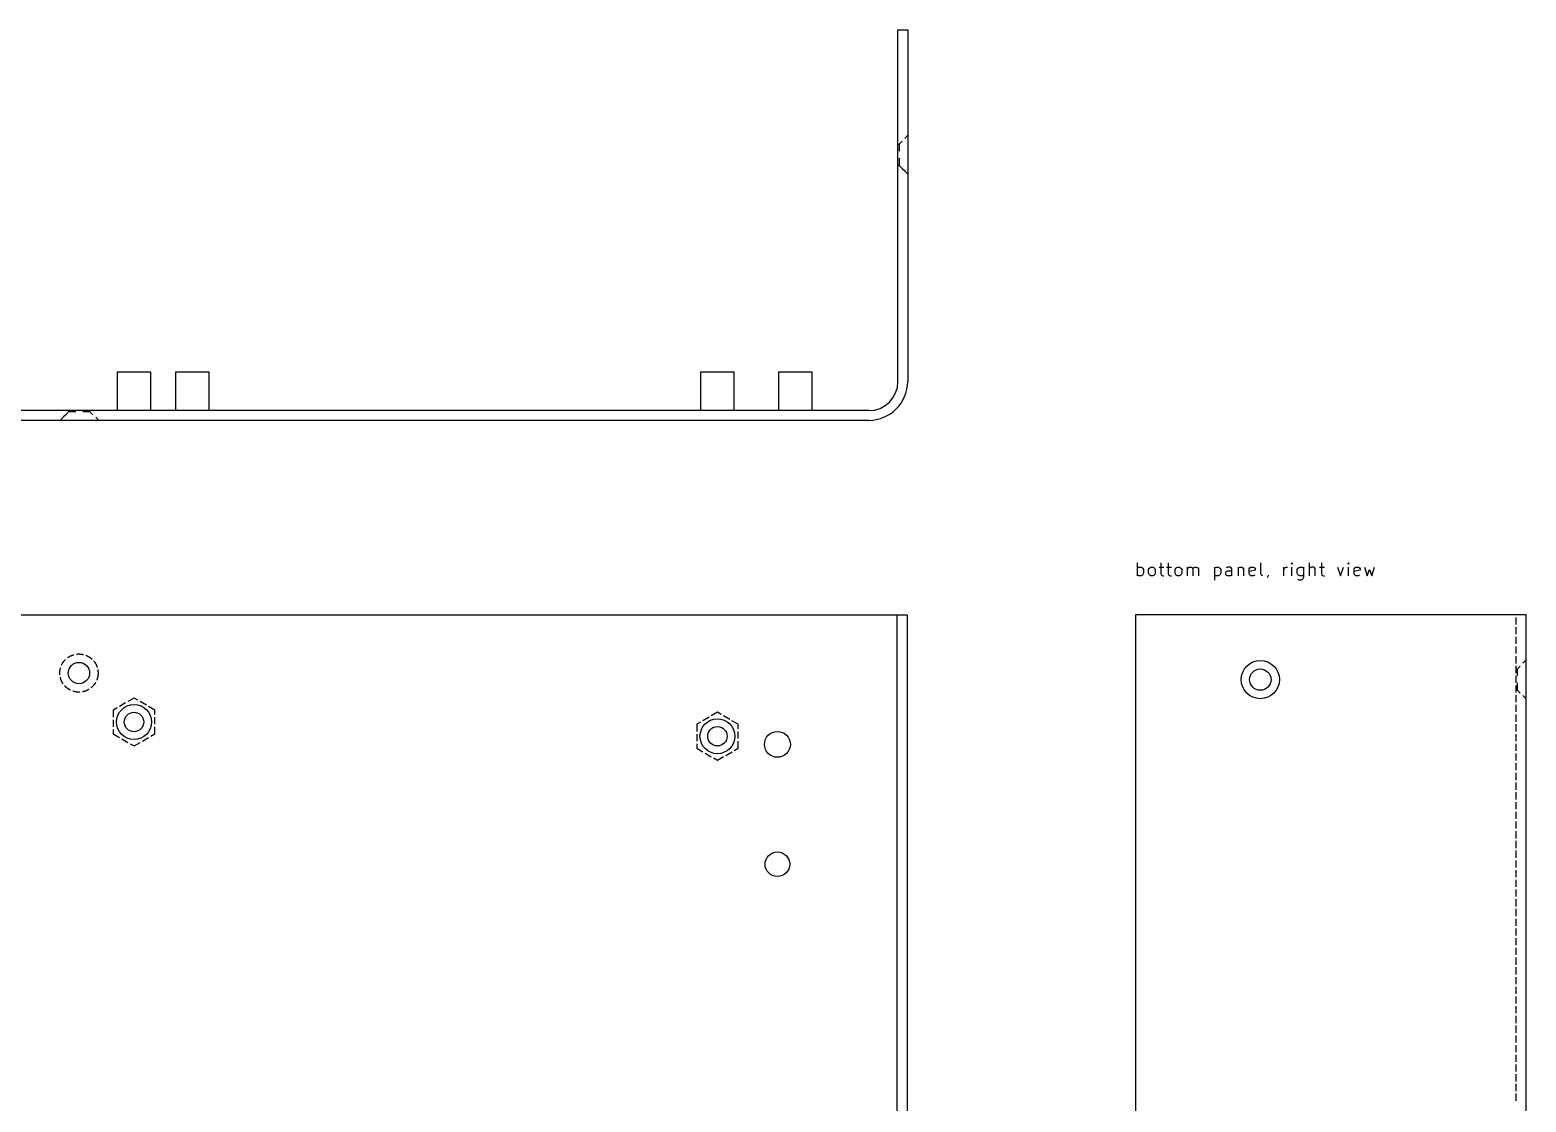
# Model space of a CAD drawing. Header units: millimetres. Extents: x 184 to 644, y -178 to 161.
# Drawn here: x 413.7 to 644.5, y -13.7 to 151.8 of the extents above; entities that cross this region are included whole.
import ezdxf

# ---------------------------------------------------------------- set-up
doc = ezdxf.new("R2010")
doc.units = ezdxf.units.MM
doc.layers.add('User.4', color=57, linetype='CONTINUOUS', true_color=0x484848)

msp = doc.modelspace()

# ---------------------------------------------------------------- linework, layer by layer
at = {"layer": 'User.4', "linetype": 'CONTINUOUS'}
for p, q in [((547.6, 151.75), (549.1, 151.75)), ((547.6, 97.5), (547.6, 151.75)), ((549.1, 151.75), (549.1, 97.5)), ((547.619751, 134.119255), (547.683286, 134.119255)), ((547.619751, 134.119255), (547.746751, 134.119255)), ((547.683286, 134.119255), (547.746751, 134.119255)), ((547.746751, 134.119255), (547.810251, 134.119255)), ((547.810251, 134.119255), (548.254785, 134.563758)), ((547.810251, 134.119255), (547.810251, 133.039758)), ((548.635749, 135.008239), (549.080248, 135.452742)), ((547.810251, 131.960264), (547.810251, 130.81727)), ((547.619751, 130.81727), (547.683286, 130.81727)), ((547.683286, 130.81727), (547.746751, 130.81727)), ((547.746751, 130.81727), (547.810251, 130.81727)), ((547.810251, 130.81727), (548.254785, 130.372767)), ((548.254785, 130.372767), (548.635749, 129.991761)), ((548.635749, 129.991761), (549.080248, 129.547258)), ((427.2, 99), (432.3, 99)), ((427.2, 93), (427.2, 99)), ((432.3, 99), (432.3, 93)), ((436.2, 99), (441.3, 99)), ((436.2, 93), (436.2, 99)), ((441.3, 99), (441.3, 93)), ((517.2, 99), (522.3, 99)), ((517.2, 93), (517.2, 99)), ((522.3, 99), (522.3, 93)), ((529.2, 99), (534.3, 99)), ((529.2, 93), (529.2, 99)), ((534.3, 99), (534.3, 93)), ((543.1, 93), (299.6, 93)), ((419.21, 92.35), (418.828994, 91.969036)), ((419.654503, 92.794534), (419.21, 92.35)), ((419.654503, 92.985034), (419.654503, 92.921499)), ((419.654503, 92.921499), (419.654503, 92.858034)), ((419.654503, 92.858034), (419.654503, 92.794534)), ((420.797497, 92.794534), (419.654503, 92.794534)), ((422.956488, 92.794534), (421.876991, 92.794534)), ((422.956488, 92.985034), (422.956488, 92.921499)), ((422.956488, 92.985034), (422.956488, 92.858034)), ((422.956488, 92.921499), (422.956488, 92.858034)), ((422.956488, 92.858034), (422.956488, 92.794534)), ((422.956488, 92.794534), (423.400991, 92.35)), ((432.3, 93), (427.2, 93)), ((441.3, 93), (436.2, 93)), ((522.3, 93), (517.2, 93)), ((534.3, 93), (529.2, 93)), ((543.1, 91.5), (299.6, 91.5)), ((418.828994, 91.969036), (418.384491, 91.524537)), ((423.845472, 91.969036), (424.289975, 91.524537)), ((584.539347, 67.515561), (584.539347, 69.515561)), ((588.158395, 69.515561), (588.158395, 67.801276)), ((589.301252, 69.515561), (589.301252, 67.801276)), ((603.586968, 67.801276), (603.586968, 69.515561)), ((608.348873, 69.515561), (608.253635, 69.420323)), ((608.253635, 69.420323), (608.348873, 69.325085)), ((608.444111, 69.420323), (608.348873, 69.515561)), ((608.348873, 69.515561), (608.348873, 69.325085)), ((608.348873, 69.325085), (608.444111, 69.420323)), ((611.110778, 67.515561), (611.110778, 69.515561)), ((612.920302, 69.515561), (612.920302, 67.801276)), ((617.110779, 69.515561), (617.015541, 69.420323)), ((617.015541, 69.420323), (617.110779, 69.325085)), ((617.206017, 69.420323), (617.110779, 69.515561)), ((617.110779, 69.515561), (617.110779, 69.325085)), ((617.110779, 69.325085), (617.206017, 69.420323)), ((584.539347, 68.753657), (584.729823, 68.848895)), ((584.729823, 67.515561), (584.539347, 67.6108)), ((584.729823, 68.848895), (585.110776, 68.848895)), ((585.110776, 67.515561), (584.729823, 67.515561)), ((585.110776, 68.848895), (585.301252, 68.753657)), ((585.301252, 67.6108), (585.110776, 67.515561)), ((585.301252, 68.753657), (585.39649, 68.658419)), ((585.39649, 67.706038), (585.301252, 67.6108)), ((585.39649, 68.658419), (585.491728, 68.467942)), ((585.491728, 67.896514), (585.39649, 67.706038)), ((585.491728, 68.467942), (585.491728, 67.896514)), ((586.253633, 68.467942), (586.348871, 68.658419)), ((586.253633, 67.896514), (586.253633, 68.467942)), ((586.348871, 67.706038), (586.253633, 67.896514)), ((586.348871, 68.658419), (586.444109, 68.753657)), ((586.444109, 67.6108), (586.348871, 67.706038)), ((586.444109, 68.753657), (586.634585, 68.848895)), ((586.634585, 67.515561), (586.444109, 67.6108)), ((586.634585, 68.848895), (586.9203, 68.848895)), ((586.9203, 67.515561), (586.634585, 67.515561)), ((586.9203, 68.848895), (587.110776, 68.753657)), ((587.110776, 67.6108), (586.9203, 67.515561)), ((587.110776, 68.753657), (587.206014, 68.658419)), ((587.206014, 67.706038), (587.110776, 67.6108)), ((587.206014, 68.658419), (587.301252, 68.467942)), ((587.301252, 67.896514), (587.206014, 67.706038)), ((587.301252, 68.467942), (587.301252, 67.896514)), ((587.872681, 68.848895), (588.634585, 68.848895)), ((588.158395, 67.801276), (588.253633, 67.6108)), ((588.253633, 67.6108), (588.444109, 67.515561)), ((588.444109, 67.515561), (588.634585, 67.515561)), ((589.015538, 68.848895), (589.777442, 68.848895)), ((589.301252, 67.801276), (589.39649, 67.6108)), ((589.39649, 67.6108), (589.586966, 67.515561)), ((589.586966, 67.515561), (589.777442, 67.515561)), ((590.348871, 68.467942), (590.444109, 68.658419)), ((590.348871, 67.896514), (590.348871, 68.467942)), ((590.444109, 67.706038), (590.348871, 67.896514)), ((590.444109, 68.658419), (590.539347, 68.753657)), ((590.539347, 67.6108), (590.444109, 67.706038)), ((590.539347, 68.753657), (590.729823, 68.848895)), ((590.729823, 67.515561), (590.539347, 67.6108)), ((590.729823, 68.848895), (591.015538, 68.848895)), ((591.015538, 67.515561), (590.729823, 67.515561)), ((591.015538, 68.848895), (591.206014, 68.753657)), ((591.206014, 67.6108), (591.015538, 67.515561)), ((591.206014, 68.753657), (591.301252, 68.658419)), ((591.301252, 67.706038), (591.206014, 67.6108)), ((591.301252, 68.658419), (591.39649, 68.467942)), ((591.39649, 67.896514), (591.301252, 67.706038)), ((591.39649, 68.467942), (591.39649, 67.896514)), ((592.253633, 67.515561), (592.253633, 68.848895)), ((592.253633, 68.658419), (592.348871, 68.753657)), ((592.348871, 68.753657), (592.539347, 68.848895)), ((592.539347, 68.848895), (592.825062, 68.848895)), ((592.825062, 68.848895), (593.015538, 68.753657)), ((593.015538, 68.753657), (593.110776, 68.56318)), ((593.110776, 68.56318), (593.206014, 68.753657)), ((593.110776, 68.56318), (593.110776, 67.515561)), ((593.206014, 68.753657), (593.39649, 68.848895)), ((593.39649, 68.848895), (593.682204, 68.848895)), ((593.682204, 68.848895), (593.872681, 68.753657)), ((593.872681, 68.753657), (593.967919, 68.56318)), ((593.967919, 68.56318), (593.967919, 67.515561)), ((596.44411, 68.848895), (596.44411, 66.848895)), ((596.44411, 68.753657), (596.634586, 68.848895)), ((596.634586, 67.515561), (596.44411, 67.6108)), ((596.634586, 68.848895), (597.015539, 68.848895)), ((597.015539, 67.515561), (596.634586, 67.515561)), ((597.015539, 68.848895), (597.206015, 68.753657)), ((597.206015, 67.6108), (597.015539, 67.515561)), ((597.206015, 68.753657), (597.301253, 68.658419)), ((597.301253, 67.706038), (597.206015, 67.6108)), ((597.301253, 68.658419), (597.396491, 68.467942)), ((597.396491, 67.896514), (597.301253, 67.706038)), ((597.396491, 68.467942), (597.396491, 67.896514)), ((598.158396, 67.991752), (598.253634, 68.182228)), ((598.158396, 67.801276), (598.158396, 67.991752)), ((598.253634, 67.6108), (598.158396, 67.801276)), ((598.44411, 68.848895), (598.253634, 68.753657)), ((598.253634, 68.182228), (598.44411, 68.277466)), ((598.44411, 67.515561), (598.253634, 67.6108)), ((598.825063, 68.848895), (598.44411, 68.848895)), ((598.44411, 68.277466), (598.920301, 68.277466)), ((598.920301, 67.515561), (598.44411, 67.515561)), ((599.015539, 68.753657), (598.825063, 68.848895)), ((598.920301, 68.277466), (599.110777, 68.372704)), ((599.110777, 67.6108), (598.920301, 67.515561)), ((599.110777, 68.56318), (599.015539, 68.753657)), ((599.110777, 67.515561), (599.110777, 68.56318)), ((600.063158, 68.848895), (600.063158, 67.515561)), ((600.063158, 68.658419), (600.158396, 68.753657)), ((600.158396, 68.753657), (600.348872, 68.848895)), ((600.348872, 68.848895), (600.634587, 68.848895)), ((600.634587, 68.848895), (600.825063, 68.753657)), ((600.825063, 68.753657), (600.920301, 68.56318)), ((600.920301, 68.56318), (600.920301, 67.515561)), ((601.777444, 68.56318), (601.872682, 68.753657)), ((601.777444, 67.801276), (601.777444, 68.56318)), ((602.729825, 68.372704), (601.777444, 68.182228)), ((601.872682, 67.6108), (601.777444, 67.801276)), ((601.872682, 68.753657), (602.063158, 68.848895)), ((602.063158, 67.515561), (601.872682, 67.6108)), ((602.063158, 68.848895), (602.444111, 68.848895)), ((602.444111, 67.515561), (602.063158, 67.515561)), ((602.444111, 68.848895), (602.634587, 68.753657)), ((602.634587, 67.6108), (602.444111, 67.515561)), ((602.634587, 68.753657), (602.729825, 68.56318)), ((602.729825, 68.56318), (602.729825, 68.372704)), ((603.682206, 67.6108), (603.586968, 67.801276)), ((603.872682, 67.515561), (603.682206, 67.6108)), ((604.634587, 67.325085), (604.539349, 67.229847)), ((604.729825, 67.515561), (604.634587, 67.325085)), ((604.729825, 67.6108), (604.729825, 67.515561)), ((607.110778, 67.515561), (607.110778, 68.848895)), ((607.110778, 68.467942), (607.206016, 68.658419)), ((607.206016, 68.658419), (607.301254, 68.753657)), ((607.301254, 68.753657), (607.49173, 68.848895)), ((607.49173, 68.848895), (607.682207, 68.848895)), ((608.348873, 67.515561), (608.348873, 68.848895)), ((609.206016, 68.467942), (609.301254, 68.658419)), ((609.206016, 67.896514), (609.206016, 68.467942)), ((609.301254, 67.706038), (609.206016, 67.896514)), ((609.301254, 68.658419), (609.396492, 68.753657)), ((609.396492, 67.6108), (609.301254, 67.706038)), ((609.49173, 66.848895), (609.301254, 66.944133)), ((609.396492, 68.753657), (609.586968, 68.848895)), ((609.586968, 67.515561), (609.396492, 67.6108)), ((609.586968, 68.848895), (609.967921, 68.848895)), ((609.967921, 67.515561), (609.586968, 67.515561)), ((609.967921, 66.944133), (609.777444, 66.848895)), ((609.967921, 68.848895), (610.158397, 68.753657)), ((610.158397, 67.6108), (609.967921, 67.515561)), ((610.063159, 67.039371), (609.967921, 66.944133)), ((610.158397, 67.229847), (610.063159, 67.039371)), ((610.158397, 68.848895), (610.158397, 67.229847)), ((611.206016, 68.753657), (611.110778, 68.658419)), ((611.396492, 68.848895), (611.206016, 68.753657)), ((611.682207, 68.848895), (611.396492, 68.848895)), ((611.872683, 68.753657), (611.682207, 68.848895)), ((611.967921, 68.56318), (611.872683, 68.753657)), ((611.967921, 67.515561), (611.967921, 68.56318)), ((612.634588, 68.848895), (613.396492, 68.848895)), ((612.920302, 67.801276), (613.01554, 67.6108)), ((613.01554, 67.6108), (613.206016, 67.515561)), ((613.206016, 67.515561), (613.396492, 67.515561)), ((615.396493, 68.848895), (615.872683, 67.515561)), ((615.872683, 67.515561), (616.348874, 68.848895)), ((617.110779, 67.515561), (617.110779, 68.848895)), ((617.967922, 68.56318), (618.06316, 68.753657)), ((617.967922, 67.801276), (617.967922, 68.56318)), ((618.920303, 68.372704), (617.967922, 68.182228)), ((618.06316, 67.6108), (617.967922, 67.801276)), ((618.06316, 68.753657), (618.253636, 68.848895)), ((618.253636, 67.515561), (618.06316, 67.6108)), ((618.253636, 68.848895), (618.634589, 68.848895)), ((618.634589, 67.515561), (618.253636, 67.515561)), ((618.634589, 68.848895), (618.825065, 68.753657)), ((618.825065, 67.6108), (618.634589, 67.515561)), ((618.825065, 68.753657), (618.920303, 68.56318)), ((618.920303, 68.56318), (618.920303, 68.372704)), ((619.58697, 68.848895), (619.967922, 67.515561)), ((619.967922, 67.515561), (620.348875, 68.467942)), ((620.348875, 68.467942), (620.729827, 67.515561)), ((620.729827, 67.515561), (621.110779, 68.848895)), ((609.777444, 66.848895), (609.49173, 66.848895)), ((293.5, 61.5), (549, 61.5)), ((547.5, -178.5), (547.5, 61.5)), ((549, 61.5), (549, -178.5)), ((584.25, 61.5), (584.25, -178.5)), ((644.5, 61.5), (584.25, 61.5)), ((642.960498, 61.499997), (642.960498, 61.5)), ((642.960745, 59.999997), (642.960564, 61.099997)), ((644.5, -178.5), (644.5, 61.5)), ((642.960992, 58.499997), (642.960811, 59.599997)), ((642.961239, 56.999997), (642.961058, 58.099997)), ((420.849691, 55.422713), (420.875212, 55.426095)), ((420.875212, 55.426095), (420.900761, 55.429254)), ((420.900761, 55.429254), (420.926336, 55.432191)), ((420.926336, 55.432191), (420.951936, 55.434903)), ((420.951936, 55.434903), (420.977559, 55.437393)), ((420.977559, 55.437393), (421.003203, 55.439658)), ((421.003203, 55.439658), (421.028865, 55.4417)), ((421.028865, 55.4417), (421.054545, 55.443518)), ((421.054545, 55.443518), (421.080239, 55.445111)), ((421.080239, 55.445111), (421.105946, 55.446481)), ((421.105946, 55.446481), (421.131664, 55.447626)), ((421.131664, 55.447626), (421.157391, 55.448546)), ((421.157391, 55.448546), (421.183125, 55.449242)), ((421.183125, 55.449242), (421.208864, 55.449713)), ((421.208864, 55.449713), (421.234607, 55.44996)), ((421.234607, 55.44996), (421.26035, 55.449982)), ((421.26035, 55.449982), (421.286093, 55.449779)), ((421.286093, 55.449779), (421.311833, 55.449352)), ((421.311833, 55.449352), (421.337568, 55.4487)), ((421.337568, 55.4487), (421.363297, 55.447824)), ((421.363297, 55.447824), (421.389017, 55.446723)), ((421.389017, 55.446723), (421.414726, 55.445397)), ((421.414726, 55.445397), (421.440423, 55.443848)), ((421.440423, 55.443848), (421.466105, 55.442074)), ((421.466105, 55.442074), (421.491771, 55.440076)), ((421.491771, 55.440076), (421.517419, 55.437854)), ((421.517419, 55.437854), (421.543046, 55.435409)), ((421.543046, 55.435409), (421.568651, 55.43274)), ((421.568651, 55.43274), (421.594231, 55.429847)), ((421.594231, 55.429847), (421.619785, 55.426732)), ((421.619785, 55.426732), (421.645312, 55.423393)), ((421.645312, 55.423393), (421.670808, 55.419832)), ((421.670808, 55.419832), (421.696272, 55.416049)), ((421.696272, 55.416049), (421.721702, 55.412044)), ((421.721702, 55.412044), (421.747096, 55.407816)), ((421.747096, 55.407816), (421.772452, 55.403368)), ((421.772452, 55.403368), (421.797768, 55.398698)), ((421.797768, 55.398698), (421.823043, 55.393807)), ((642.961486, 55.499997), (642.961304, 56.599997)), ((418.357194, 53.078076), (418.362348, 53.103298)), ((418.362348, 53.103298), (418.367723, 53.128474)), ((418.367723, 53.128474), (418.373317, 53.153602)), ((418.373317, 53.153602), (418.37913, 53.178681)), ((418.37913, 53.178681), (418.385162, 53.203708)), ((418.385162, 53.203708), (418.391412, 53.228681)), ((418.391412, 53.228681), (418.39788, 53.253599)), ((418.39788, 53.253599), (418.404565, 53.278459)), ((418.404565, 53.278459), (418.411466, 53.303261)), ((418.411466, 53.303261), (418.416634, 53.321304)), ((418.553663, 53.696774), (418.56421, 53.720258)), ((418.56421, 53.720258), (418.574961, 53.743649)), ((418.574961, 53.743649), (418.585915, 53.766946)), ((418.585915, 53.766946), (418.597073, 53.790146)), ((418.597073, 53.790146), (418.608432, 53.813248)), ((418.608432, 53.813248), (418.619993, 53.836249)), ((418.619993, 53.836249), (418.631754, 53.859149)), ((418.631754, 53.859149), (418.643714, 53.881946)), ((418.643714, 53.881946), (418.655873, 53.904637)), ((418.655873, 53.904637), (418.668229, 53.927221)), ((418.668229, 53.927221), (418.680782, 53.949697)), ((418.680782, 53.949697), (418.693531, 53.972062)), ((418.693531, 53.972062), (418.706474, 53.994315)), ((418.706474, 53.994315), (418.719611, 54.016454)), ((418.719611, 54.016454), (418.732941, 54.038478)), ((418.732941, 54.038478), (418.746463, 54.060385)), ((418.746463, 54.060385), (418.760175, 54.082172)), ((418.760175, 54.082172), (418.774076, 54.10384)), ((418.774076, 54.10384), (418.788167, 54.125385)), ((418.788167, 54.125385), (418.802444, 54.146806)), ((418.802444, 54.146806), (418.816908, 54.168102)), ((418.816908, 54.168102), (418.831558, 54.189271)), ((418.831558, 54.189271), (418.846391, 54.210312)), ((418.846391, 54.210312), (418.861408, 54.231222)), ((418.861408, 54.231222), (418.876607, 54.252)), ((418.876607, 54.252), (418.891986, 54.272645)), ((418.891986, 54.272645), (418.907545, 54.293154)), ((418.907545, 54.293154), (418.923282, 54.313528)), ((418.923282, 54.313528), (418.939196, 54.333763)), ((418.939196, 54.333763), (418.955287, 54.353858)), ((418.955287, 54.353858), (418.971552, 54.373813)), ((418.971552, 54.373813), (418.98799, 54.393624)), ((418.98799, 54.393624), (419.004601, 54.413292)), ((419.004601, 54.413292), (419.021383, 54.432813)), ((419.021383, 54.432813), (419.038335, 54.452188)), ((419.038335, 54.452188), (419.055455, 54.471414)), ((419.055455, 54.471414), (419.072742, 54.490489)), ((419.072742, 54.490489), (419.090195, 54.509413)), ((419.090195, 54.509413), (419.107813, 54.528185)), ((419.107813, 54.528185), (419.125593, 54.546801)), ((419.125593, 54.546801), (419.143535, 54.565262)), ((419.143535, 54.565262), (419.161638, 54.583566)), ((419.161638, 54.583566), (419.174937, 54.59681)), ((419.477426, 54.858067), (419.498071, 54.873446)), ((419.498071, 54.873446), (419.51885, 54.888644)), ((419.51885, 54.888644), (419.53976, 54.90366)), ((419.53976, 54.90366), (419.560801, 54.918493)), ((419.560801, 54.918493), (419.58197, 54.933141)), ((419.58197, 54.933141), (419.603267, 54.947605)), ((419.603267, 54.947605), (419.624688, 54.961882)), ((419.624688, 54.961882), (419.646234, 54.975971)), ((419.646234, 54.975971), (419.667902, 54.989873)), ((419.667902, 54.989873), (419.68969, 55.003584)), ((419.68969, 55.003584), (419.711597, 55.017105)), ((419.711597, 55.017105), (419.733621, 55.030434)), ((419.733621, 55.030434), (419.755761, 55.04357)), ((419.755761, 55.04357), (419.778014, 55.056513)), ((419.778014, 55.056513), (419.80038, 55.069261)), ((419.80038, 55.069261), (419.822856, 55.081813)), ((419.822856, 55.081813), (419.84544, 55.094169)), ((419.84544, 55.094169), (419.868132, 55.106327)), ((419.868132, 55.106327), (419.890929, 55.118287)), ((419.890929, 55.118287), (419.913829, 55.130047)), ((419.913829, 55.130047), (419.936831, 55.141607)), ((419.936831, 55.141607), (419.959933, 55.152966)), ((419.959933, 55.152966), (419.983134, 55.164123)), ((419.983134, 55.164123), (420.00643, 55.175077)), ((420.00643, 55.175077), (420.029822, 55.185827)), ((420.029822, 55.185827), (420.053306, 55.196372)), ((420.053306, 55.196372), (420.076882, 55.206713)), ((420.076882, 55.206713), (420.100547, 55.216847)), ((420.100547, 55.216847), (420.124299, 55.226774)), ((420.124299, 55.226774), (420.148137, 55.236494)), ((420.148137, 55.236494), (420.172059, 55.246005)), ((420.172059, 55.246005), (420.196064, 55.255307)), ((420.196064, 55.255307), (420.220148, 55.2644)), ((420.220148, 55.2644), (420.244311, 55.273281)), ((420.244311, 55.273281), (420.26855, 55.281952)), ((420.26855, 55.281952), (420.292864, 55.290411)), ((420.292864, 55.290411), (420.317251, 55.298657)), ((420.317251, 55.298657), (420.34171, 55.30669)), ((420.34171, 55.30669), (420.366237, 55.314509)), ((420.366237, 55.314509), (420.390831, 55.322114)), ((420.390831, 55.322114), (420.415491, 55.329504)), ((420.415491, 55.329504), (420.440215, 55.336679)), ((420.440215, 55.336679), (420.458279, 55.341774)), ((421.823043, 55.393807), (421.848274, 55.388697)), ((421.848274, 55.388697), (421.87346, 55.383366)), ((421.87346, 55.383366), (421.898598, 55.377815)), ((421.898598, 55.377815), (421.923686, 55.372046)), ((421.923686, 55.372046), (421.941945, 55.367701)), ((422.323245, 55.247844), (422.347183, 55.238374)), ((422.347183, 55.238374), (422.371038, 55.228695)), ((422.371038, 55.228695), (422.394807, 55.218808)), ((422.394807, 55.218808), (422.418489, 55.208714)), ((422.418489, 55.208714), (422.442082, 55.198414)), ((422.442082, 55.198414), (422.465585, 55.187909)), ((422.465585, 55.187909), (422.488995, 55.177199)), ((422.488995, 55.177199), (422.51231, 55.166285)), ((422.51231, 55.166285), (422.535529, 55.155167)), ((422.535529, 55.155167), (422.558651, 55.143848)), ((422.558651, 55.143848), (422.581673, 55.132327)), ((422.581673, 55.132327), (422.604593, 55.120606)), ((422.604593, 55.120606), (422.62741, 55.108686)), ((422.62741, 55.108686), (422.650123, 55.096566)), ((422.650123, 55.096566), (422.672728, 55.084249)), ((422.672728, 55.084249), (422.695226, 55.071735)), ((422.695226, 55.071735), (422.717613, 55.059026)), ((422.717613, 55.059026), (422.739889, 55.046121)), ((422.739889, 55.046121), (422.762051, 55.033022)), ((422.762051, 55.033022), (422.784098, 55.019731)), ((422.784098, 55.019731), (422.806028, 55.006248)), ((422.806028, 55.006248), (422.827839, 54.992574)), ((422.827839, 54.992574), (422.849531, 54.97871)), ((422.849531, 54.97871), (422.8711, 54.964657)), ((422.8711, 54.964657), (422.892547, 54.950416)), ((422.892547, 54.950416), (422.913868, 54.935989)), ((422.913868, 54.935989), (422.935062, 54.921377)), ((422.935062, 54.921377), (422.956128, 54.90658)), ((422.956128, 54.90658), (422.977064, 54.8916)), ((422.977064, 54.8916), (422.997869, 54.876437)), ((422.997869, 54.876437), (423.01854, 54.861094)), ((423.01854, 54.861094), (423.039077, 54.845571)), ((423.039077, 54.845571), (423.059478, 54.829869)), ((423.059478, 54.829869), (423.079741, 54.81399)), ((423.079741, 54.81399), (423.099864, 54.797934)), ((423.099864, 54.797934), (423.119847, 54.781704)), ((423.119847, 54.781704), (423.139687, 54.7653)), ((423.139687, 54.7653), (423.159383, 54.748723)), ((423.159383, 54.748723), (423.178934, 54.731975)), ((423.178934, 54.731975), (423.198338, 54.715057)), ((423.198338, 54.715057), (423.217594, 54.697971)), ((423.217594, 54.697971), (423.236699, 54.680717)), ((423.236699, 54.680717), (423.250533, 54.668033)), ((423.525242, 54.377705), (423.541541, 54.357779)), ((423.541541, 54.357779), (423.557665, 54.337711)), ((423.557665, 54.337711), (423.573614, 54.317503)), ((423.573614, 54.317503), (423.589386, 54.297156)), ((423.589386, 54.297156), (423.60498, 54.276673)), ((423.60498, 54.276673), (423.620395, 54.256055)), ((423.620395, 54.256055), (423.635629, 54.235303)), ((423.635629, 54.235303), (423.650681, 54.214418)), ((423.650681, 54.214418), (423.665551, 54.193403)), ((423.665551, 54.193403), (423.680236, 54.172259)), ((423.680236, 54.172259), (423.694737, 54.150988)), ((423.694737, 54.150988), (423.709051, 54.129591)), ((423.709051, 54.129591), (423.723178, 54.10807)), ((423.723178, 54.10807), (423.737117, 54.086427)), ((423.737117, 54.086427), (423.750866, 54.064662)), ((423.750866, 54.064662), (423.764425, 54.042779)), ((423.764425, 54.042779), (423.777792, 54.020778)), ((423.777792, 54.020778), (423.790967, 53.998661)), ((423.790967, 53.998661), (423.803949, 53.97643)), ((423.803949, 53.97643), (423.816736, 53.954087)), ((423.816736, 53.954087), (423.829327, 53.931633)), ((423.829327, 53.931633), (423.841722, 53.90907)), ((423.841722, 53.90907), (423.85392, 53.886399)), ((423.85392, 53.886399), (423.865919, 53.863623)), ((423.865919, 53.863623), (423.877719, 53.840743)), ((423.877719, 53.840743), (423.889319, 53.817762)), ((423.889319, 53.817762), (423.900718, 53.794679)), ((423.900718, 53.794679), (423.911915, 53.771498)), ((423.911915, 53.771498), (423.922909, 53.748221)), ((423.922909, 53.748221), (423.9337, 53.724848)), ((423.9337, 53.724848), (423.944287, 53.701382)), ((423.944287, 53.701382), (423.954668, 53.677824)), ((423.954668, 53.677824), (423.964844, 53.654177)), ((423.964844, 53.654177), (423.974812, 53.630442)), ((423.974812, 53.630442), (423.984573, 53.606621)), ((423.984573, 53.606621), (423.994126, 53.582715)), ((423.994126, 53.582715), (424.00347, 53.558727)), ((424.00347, 53.558727), (424.012604, 53.534659)), ((424.012604, 53.534659), (424.021528, 53.510511)), ((424.021528, 53.510511), (424.030241, 53.486287)), ((424.030241, 53.486287), (424.038742, 53.461988)), ((424.038742, 53.461988), (424.04703, 53.437615)), ((424.04703, 53.437615), (424.052939, 53.419801)), ((642.961732, 53.999997), (642.961551, 55.099997)), ((642.961979, 52.499997), (642.961798, 53.599997)), ((642.999423, 53.147711), (643.062923, 53.147711)), ((643.12646, 53.147711), (643.189923, 53.147711)), ((643.189923, 53.147711), (643.570922, 53.59221)), ((643.189923, 52.068212), (643.189923, 53.147711)), ((644.015422, 54.03671), (644.459921, 54.481209)), ((418.300018, 52.489738), (418.300041, 52.515481)), ((418.30022, 52.463995), (418.300018, 52.489738)), ((418.300041, 52.515481), (418.300288, 52.541224)), ((418.300646, 52.438255), (418.30022, 52.463995)), ((418.300288, 52.541224), (418.30076, 52.566963)), ((418.301297, 52.41252), (418.300646, 52.438255)), ((418.30076, 52.566963), (418.301457, 52.592697)), ((418.302173, 52.386791), (418.301297, 52.41252)), ((418.301457, 52.592697), (418.302378, 52.618424)), ((418.303273, 52.361071), (418.302173, 52.386791)), ((418.302378, 52.618424), (418.303524, 52.644142)), ((418.304598, 52.335362), (418.303273, 52.361071)), ((418.303524, 52.644142), (418.304894, 52.669849)), ((418.306147, 52.309665), (418.304598, 52.335362)), ((418.304894, 52.669849), (418.306488, 52.695543)), ((418.30792, 52.283982), (418.306147, 52.309665)), ((418.306488, 52.695543), (418.308306, 52.721222)), ((418.309917, 52.258316), (418.30792, 52.283982)), ((418.308306, 52.721222), (418.310349, 52.746885)), ((418.312138, 52.232669), (418.309917, 52.258316)), ((418.310349, 52.746885), (418.312615, 52.772528)), ((418.312615, 52.772528), (418.315105, 52.798151)), ((418.315105, 52.798151), (418.317819, 52.823751)), ((418.317819, 52.823751), (418.320756, 52.849327)), ((418.320756, 52.849327), (418.323916, 52.874875)), ((418.323916, 52.874875), (418.327299, 52.900396)), ((418.327299, 52.900396), (418.330904, 52.925886)), ((418.330904, 52.925886), (418.334732, 52.951343)), ((418.334732, 52.951343), (418.338781, 52.976766)), ((418.338781, 52.976766), (418.343053, 53.002153)), ((418.343053, 53.002153), (418.347545, 53.027501)), ((418.347545, 53.027501), (418.352259, 53.052809)), ((418.352259, 53.052809), (418.357194, 53.078076)), ((418.379511, 51.819712), (418.375241, 51.837988)), ((418.385557, 51.794688), (418.379511, 51.819712)), ((418.391821, 51.769718), (418.385557, 51.794688)), ((418.398302, 51.744804), (418.391821, 51.769718)), ((418.405001, 51.719947), (418.398302, 51.744804)), ((418.411917, 51.69515), (418.405001, 51.719947)), ((418.419048, 51.670414), (418.411917, 51.69515)), ((418.426396, 51.645741), (418.419048, 51.670414)), ((418.433958, 51.621134), (418.426396, 51.645741)), ((418.441734, 51.596593), (418.433958, 51.621134)), ((418.449725, 51.572121), (418.441734, 51.596593)), ((418.457929, 51.547719), (418.449725, 51.572121)), ((418.466345, 51.523391), (418.457929, 51.547719)), ((418.474974, 51.499136), (418.466345, 51.523391)), ((418.483813, 51.474958), (418.474974, 51.499136)), ((418.492864, 51.450858), (418.483813, 51.474958)), ((418.502124, 51.426837), (418.492864, 51.450858)), ((418.511594, 51.402899), (418.502124, 51.426837)), ((418.521272, 51.379044), (418.511594, 51.402899)), ((418.531158, 51.355274), (418.521272, 51.379044)), ((418.541251, 51.331592), (418.531158, 51.355274)), ((418.55155, 51.307998), (418.541251, 51.331592)), ((418.562055, 51.284495), (418.55155, 51.307998)), ((418.572764, 51.261085), (418.562055, 51.284495)), ((418.583678, 51.237769), (418.572764, 51.261085)), ((418.594794, 51.21455), (418.583678, 51.237769)), ((418.606113, 51.191428), (418.594794, 51.21455)), ((418.617633, 51.168406), (418.606113, 51.191428)), ((418.629353, 51.145485), (418.617633, 51.168406)), ((418.641273, 51.122667), (418.629353, 51.145485)), ((418.653392, 51.099955), (418.641273, 51.122667)), ((418.665708, 51.077349), (418.653392, 51.099955)), ((418.678222, 51.054851), (418.665708, 51.077349)), ((418.690931, 51.032463), (418.678222, 51.054851)), ((418.703835, 51.010187), (418.690931, 51.032463)), ((418.716932, 50.988025), (418.703835, 51.010187)), ((418.730223, 50.965977), (418.716932, 50.988025)), ((418.743706, 50.944047), (418.730223, 50.965977)), ((418.757379, 50.922235), (418.743706, 50.944047)), ((418.771243, 50.900543), (418.757379, 50.922235)), ((418.785295, 50.878973), (418.771243, 50.900543)), ((418.799535, 50.857526), (418.785295, 50.878973)), ((418.813961, 50.836205), (418.799535, 50.857526)), ((423.647644, 50.781337), (423.632555, 50.76048)), ((423.662551, 50.802326), (423.647644, 50.781337)), ((423.677274, 50.823444), (423.662551, 50.802326)), ((423.691812, 50.844689), (423.677274, 50.823444)), ((423.706164, 50.866061), (423.691812, 50.844689)), ((423.720329, 50.887557), (423.706164, 50.866061)), ((423.734306, 50.909176), (423.720329, 50.887557)), ((423.748094, 50.930916), (423.734306, 50.909176)), ((423.761692, 50.952775), (423.748094, 50.930916)), ((423.775098, 50.974752), (423.761692, 50.952775)), ((423.788312, 50.996846), (423.775098, 50.974752)), ((423.801333, 51.019054), (423.788312, 50.996846)), ((423.814159, 51.041374), (423.801333, 51.019054)), ((423.82679, 51.063806), (423.814159, 51.041374)), ((424.004062, 51.442815), (423.997281, 51.425314)), ((424.013183, 51.466888), (424.004062, 51.442815)), ((424.022093, 51.491041), (424.013183, 51.466888)), ((424.030792, 51.51527), (424.022093, 51.491041)), ((424.03928, 51.539574), (424.030792, 51.51527)), ((424.047555, 51.563951), (424.03928, 51.539574)), ((424.055617, 51.5884), (424.047555, 51.563951)), ((424.063465, 51.612918), (424.055617, 51.5884)), ((424.071099, 51.637503), (424.063465, 51.612918)), ((424.078518, 51.662155), (424.071099, 51.637503)), ((424.085722, 51.68687), (424.078518, 51.662155)), ((424.09271, 51.711647), (424.085722, 51.68687)), ((424.099481, 51.736484), (424.09271, 51.711647)), ((424.106036, 51.761379), (424.099481, 51.736484)), ((424.112372, 51.78633), (424.106036, 51.761379)), ((424.118491, 51.811336), (424.112372, 51.78633)), ((424.124392, 51.836394), (424.118491, 51.811336)), ((424.130073, 51.861503), (424.124392, 51.836394)), ((424.135535, 51.886661), (424.130073, 51.861503)), ((424.140778, 51.911865), (424.135535, 51.886661)), ((424.1458, 51.937113), (424.140778, 51.911865)), ((424.150602, 51.962405), (424.1458, 51.937113)), ((424.155183, 51.987738), (424.150602, 51.962405)), ((424.151549, 53.032462), (424.156085, 53.007122)), ((424.159543, 52.01311), (424.155183, 51.987738)), ((424.156085, 53.007122), (424.160399, 52.981742)), ((424.163681, 52.038518), (424.159543, 52.01311)), ((424.160399, 52.981742), (424.164492, 52.956326)), ((424.167597, 52.063962), (424.163681, 52.038518)), ((424.164492, 52.956326), (424.168364, 52.930875)), ((424.171291, 52.089439), (424.167597, 52.063962)), ((424.168364, 52.930875), (424.172013, 52.905392)), ((424.174762, 52.114948), (424.171291, 52.089439)), ((424.172013, 52.905392), (424.175439, 52.879877)), ((424.178011, 52.140485), (424.174762, 52.114948)), ((424.175439, 52.879877), (424.178643, 52.854334)), ((424.181037, 52.166051), (424.178011, 52.140485)), ((424.178643, 52.854334), (424.181623, 52.828763)), ((424.18384, 52.191641), (424.181037, 52.166051)), ((424.181623, 52.828763), (424.184381, 52.803168)), ((424.186419, 52.217255), (424.18384, 52.191641)), ((424.184381, 52.803168), (424.186914, 52.777549)), ((424.188774, 52.242891), (424.186419, 52.217255)), ((424.186914, 52.777549), (424.189225, 52.75191)), ((424.190906, 52.268546), (424.188774, 52.242891)), ((424.189225, 52.75191), (424.191311, 52.726251)), ((424.192814, 52.294218), (424.190906, 52.268546)), ((424.191311, 52.726251), (424.193173, 52.700575)), ((424.194498, 52.319907), (424.192814, 52.294218)), ((424.193173, 52.700575), (424.194812, 52.674884)), ((424.195957, 52.345609), (424.194498, 52.319907)), ((424.194812, 52.674884), (424.196226, 52.649179)), ((424.197192, 52.371323), (424.195957, 52.345609)), ((424.196226, 52.649179), (424.197415, 52.623463)), ((424.198203, 52.397046), (424.197192, 52.371323)), ((424.197415, 52.623463), (424.19838, 52.597737)), ((424.198989, 52.422778), (424.198203, 52.397046)), ((424.19838, 52.597737), (424.199121, 52.572005)), ((424.199551, 52.448515), (424.198989, 52.422778)), ((424.199121, 52.572005), (424.199637, 52.546266)), ((424.199888, 52.474257), (424.199551, 52.448515)), ((424.199637, 52.546266), (424.199929, 52.520524)), ((424.2, 52.5), (424.199888, 52.474257)), ((424.199929, 52.520524), (424.2, 52.5)), ((642.962226, 50.999997), (642.962045, 52.099997)), ((643.189923, 49.845715), (643.189923, 50.988714)), ((419.073857, 50.508292), (419.061229, 50.522177)), ((419.09132, 50.489378), (419.073857, 50.508292)), ((419.108948, 50.470616), (419.09132, 50.489378)), ((419.126739, 50.45201), (419.108948, 50.470616)), ((419.144692, 50.433559), (419.126739, 50.45201)), ((419.162805, 50.415266), (419.144692, 50.433559)), ((419.181077, 50.397131), (419.162805, 50.415266)), ((419.199507, 50.379156), (419.181077, 50.397131)), ((419.218092, 50.361344), (419.199507, 50.379156)), ((419.236833, 50.343693), (419.218092, 50.361344)), ((419.255727, 50.326208), (419.236833, 50.343693)), ((419.274772, 50.308887), (419.255727, 50.326208)), ((419.293968, 50.291734), (419.274772, 50.308887)), ((419.313313, 50.274748), (419.293968, 50.291734)), ((419.332806, 50.257933), (419.313313, 50.274748)), ((419.352444, 50.241288), (419.332806, 50.257933)), ((419.372227, 50.224814), (419.352444, 50.241288)), ((419.392153, 50.208515), (419.372227, 50.224814)), ((419.412221, 50.192389), (419.392153, 50.208515)), ((419.432428, 50.17644), (419.412221, 50.192389)), ((419.452774, 50.160667), (419.432428, 50.17644)), ((419.473257, 50.145073), (419.452774, 50.160667)), ((419.493875, 50.129657), (419.473257, 50.145073)), ((419.514626, 50.114423), (419.493875, 50.129657)), ((419.53551, 50.09937), (419.514626, 50.114423)), ((419.556525, 50.0845), (419.53551, 50.09937)), ((419.577668, 50.069814), (419.556525, 50.0845)), ((419.598939, 50.055312), (419.577668, 50.069814)), ((419.620335, 50.040997), (419.598939, 50.055312)), ((419.641856, 50.02687), (419.620335, 50.040997)), ((419.663499, 50.01293), (419.641856, 50.02687)), ((419.685263, 49.99918), (419.663499, 50.01293)), ((419.707146, 49.985621), (419.685263, 49.99918)), ((419.729147, 49.972253), (419.707146, 49.985621)), ((419.751263, 49.959077), (419.729147, 49.972253)), ((419.773494, 49.946095), (419.751263, 49.959077)), ((419.795837, 49.933308), (419.773494, 49.946095)), ((419.81829, 49.920716), (419.795837, 49.933308)), ((419.840853, 49.90832), (419.81829, 49.920716)), ((419.863523, 49.896122), (419.840853, 49.90832)), ((419.886299, 49.884122), (419.863523, 49.896122)), ((419.909178, 49.872321), (419.886299, 49.884122)), ((419.93216, 49.86072), (419.909178, 49.872321)), ((420.318819, 49.700821), (420.301029, 49.706802)), ((420.343281, 49.692802), (420.318819, 49.700821)), ((420.367813, 49.684996), (420.343281, 49.692802)), ((420.392412, 49.677405), (420.367813, 49.684996)), ((420.417076, 49.670029), (420.392412, 49.677405)), ((420.441803, 49.662868), (420.417076, 49.670029)), ((420.466592, 49.655923), (420.441803, 49.662868)), ((420.491441, 49.649195), (420.466592, 49.655923)), ((420.516348, 49.642684), (420.491441, 49.649195)), ((420.54131, 49.636391), (420.516348, 49.642684)), ((420.566327, 49.630315), (420.54131, 49.636391)), ((420.591395, 49.624458), (420.566327, 49.630315)), ((420.616514, 49.618821), (420.591395, 49.624458)), ((420.64168, 49.613402), (420.616514, 49.618821)), ((420.666894, 49.608204), (420.64168, 49.613402)), ((420.692151, 49.603225), (420.666894, 49.608204)), ((420.717451, 49.598467), (420.692151, 49.603225)), ((420.742792, 49.593931), (420.717451, 49.598467)), ((420.768171, 49.589615), (420.742792, 49.593931)), ((420.793587, 49.585521), (420.768171, 49.589615)), ((420.819038, 49.581649), (420.793587, 49.585521)), ((420.844521, 49.578), (420.819038, 49.581649)), ((420.870036, 49.574572), (420.844521, 49.578)), ((420.895579, 49.571368), (420.870036, 49.574572)), ((420.921149, 49.568387), (420.895579, 49.571368)), ((420.946745, 49.565628), (420.921149, 49.568387)), ((420.972363, 49.563094), (420.946745, 49.565628)), ((420.998003, 49.560783), (420.972363, 49.563094)), ((421.023661, 49.558696), (420.998003, 49.560783)), ((421.049337, 49.556833), (421.023661, 49.558696)), ((421.075029, 49.555194), (421.049337, 49.556833)), ((421.100733, 49.553779), (421.075029, 49.555194)), ((421.126449, 49.552588), (421.100733, 49.553779)), ((421.152175, 49.551622), (421.126449, 49.552588)), ((421.177907, 49.550881), (421.152175, 49.551622)), ((421.203646, 49.550364), (421.177907, 49.550881)), ((421.229388, 49.550072), (421.203646, 49.550364)), ((421.255131, 49.550004), (421.229388, 49.550072)), ((421.280874, 49.550162), (421.255131, 49.550004)), ((421.306615, 49.550543), (421.280874, 49.550162)), ((421.332351, 49.55115), (421.306615, 49.550543)), ((421.358081, 49.551981), (421.332351, 49.55115)), ((421.383803, 49.553036), (421.358081, 49.551981)), ((421.799391, 49.601609), (421.78094, 49.598173)), ((421.824663, 49.606514), (421.799391, 49.601609)), ((421.849892, 49.611639), (421.824663, 49.606514)), ((421.875074, 49.616984), (421.849892, 49.611639)), ((421.900209, 49.622548), (421.875074, 49.616984)), ((421.925294, 49.628332), (421.900209, 49.622548)), ((421.950328, 49.634334), (421.925294, 49.628332)), ((421.975309, 49.640555), (421.950328, 49.634334)), ((422.000235, 49.646993), (421.975309, 49.640555)), ((422.025103, 49.653649), (422.000235, 49.646993)), ((422.049912, 49.660521), (422.025103, 49.653649)), ((422.07466, 49.66761), (422.049912, 49.660521)), ((422.099346, 49.674914), (422.07466, 49.66761)), ((422.123967, 49.682433), (422.099346, 49.674914)), ((422.148521, 49.690167), (422.123967, 49.682433)), ((422.173007, 49.698115), (422.148521, 49.690167)), ((422.197423, 49.706277), (422.173007, 49.698115)), ((422.221766, 49.714651), (422.197423, 49.706277)), ((422.246036, 49.723237), (422.221766, 49.714651)), ((422.270229, 49.732035), (422.246036, 49.723237)), ((422.294345, 49.741043), (422.270229, 49.732035)), ((422.318381, 49.750262), (422.294345, 49.741043)), ((422.342336, 49.75969), (422.318381, 49.750262)), ((422.366208, 49.769326), (422.342336, 49.75969)), ((422.389995, 49.779171), (422.366208, 49.769326)), ((422.413695, 49.789223), (422.389995, 49.779171)), ((422.437307, 49.799481), (422.413695, 49.789223)), ((422.460827, 49.809945), (422.437307, 49.799481)), ((422.484256, 49.820614), (422.460827, 49.809945)), ((422.507591, 49.831486), (422.484256, 49.820614)), ((422.53083, 49.842562), (422.507591, 49.831486)), ((422.553971, 49.853841), (422.53083, 49.842562)), ((422.577014, 49.865321), (422.553971, 49.853841)), ((422.599955, 49.877001), (422.577014, 49.865321)), ((422.622793, 49.888882), (422.599955, 49.877001)), ((422.645527, 49.900961), (422.622793, 49.888882)), ((422.668154, 49.913238), (422.645527, 49.900961)), ((422.690674, 49.925712), (422.668154, 49.913238)), ((422.713083, 49.938382), (422.690674, 49.925712)), ((422.735382, 49.951247), (422.713083, 49.938382)), ((422.757567, 49.964306), (422.735382, 49.951247)), ((422.779637, 49.977559), (422.757567, 49.964306)), ((422.801591, 49.991003), (422.779637, 49.977559)), ((423.140955, 50.235759), (423.126511, 50.223774)), ((423.160642, 50.252346), (423.140955, 50.235759)), ((423.180183, 50.269105), (423.160642, 50.252346)), ((423.199578, 50.286034), (423.180183, 50.269105)), ((423.218824, 50.303131), (423.199578, 50.286034)), ((423.23792, 50.320396), (423.218824, 50.303131)), ((423.256865, 50.337827), (423.23792, 50.320396)), ((423.275657, 50.355422), (423.256865, 50.337827)), ((423.294294, 50.37318), (423.275657, 50.355422)), ((423.312776, 50.391101), (423.294294, 50.37318)), ((423.331101, 50.409182), (423.312776, 50.391101)), ((423.349267, 50.427423), (423.331101, 50.409182)), ((423.367274, 50.445821), (423.349267, 50.427423)), ((423.385119, 50.464376), (423.367274, 50.445821)), ((423.402802, 50.483085), (423.385119, 50.464376)), ((423.42032, 50.501949), (423.402802, 50.483085)), ((423.437674, 50.520964), (423.42032, 50.501949)), ((423.454861, 50.54013), (423.437674, 50.520964)), ((423.47188, 50.559446), (423.454861, 50.54013)), ((423.488729, 50.578909), (423.47188, 50.559446)), ((423.505409, 50.598518), (423.488729, 50.578909)), ((423.521916, 50.618273), (423.505409, 50.598518)), ((423.53825, 50.63817), (423.521916, 50.618273)), ((423.554411, 50.65821), (423.53825, 50.63817)), ((423.570395, 50.678389), (423.554411, 50.65821)), ((423.586203, 50.698708), (423.570395, 50.678389)), ((423.601833, 50.719163), (423.586203, 50.698708)), ((423.617284, 50.739754), (423.601833, 50.719163)), ((423.632555, 50.76048), (423.617284, 50.739754)), ((429.75, 48.645042), (428.797372, 48.095042)), ((430.351924, 48.297521), (429.75, 48.645042)), ((642.962473, 49.499997), (642.962292, 50.599997)), ((642.96272, 47.999997), (642.962539, 49.099997)), ((642.999423, 49.845715), (643.062923, 49.845715)), ((643.062923, 49.845715), (643.12646, 49.845715)), ((643.12646, 49.845715), (643.189923, 49.845715)), ((643.189923, 49.845715), (643.570922, 49.401216)), ((644.015422, 49.020216), (644.459921, 48.575717)), ((427.151924, 47.145042), (426.55, 46.797521)), ((426.55, 46.797521), (426.55, 45.697521)), ((428.450962, 47.895042), (427.498334, 47.345042)), ((431.650962, 47.547521), (430.698334, 48.097521)), ((432.95, 46.797521), (431.997372, 47.347521)), ((432.95, 46.102479), (432.95, 46.797521)), ((519.75, 46.445042), (518.797372, 45.895042)), ((520.351924, 46.097521), (519.75, 46.445042)), ((642.962967, 46.499997), (642.962786, 47.599997)), ((426.55, 45.297521), (426.55, 44.197521)), ((432.95, 44.602479), (432.95, 45.702479)), ((432.95, 43.102479), (432.95, 44.202479)), ((517.151924, 44.945042), (516.55, 44.597521)), ((516.55, 44.597521), (516.55, 43.497521)), ((518.450962, 45.695042), (517.498334, 45.145042)), ((521.650962, 45.347521), (520.698334, 45.897521)), ((522.95, 44.597521), (521.997372, 45.147521)), ((522.95, 43.902479), (522.95, 44.597521)), ((642.963214, 44.999997), (642.963033, 46.099997)), ((642.963461, 43.499997), (642.96328, 44.599997)), ((426.55, 43.797521), (426.55, 43.102479)), ((426.55, 43.102479), (427.502628, 42.552479)), ((427.849038, 42.352479), (428.801666, 41.802479)), ((429.148076, 41.602479), (429.75, 41.254958)), ((429.75, 41.254958), (430.702628, 41.804958)), ((431.049038, 42.004958), (432.001666, 42.554958)), ((432.348076, 42.754958), (432.95, 43.102479)), ((516.55, 43.097521), (516.55, 41.997521)), ((516.55, 41.597521), (516.55, 40.902479)), ((522.95, 42.402479), (522.95, 43.502479)), ((522.95, 40.902479), (522.95, 42.002479)), ((642.963708, 41.999997), (642.963526, 43.099997)), ((642.963954, 40.499997), (642.963773, 41.599997)), ((516.55, 40.902479), (517.502628, 40.352479)), ((517.849038, 40.152479), (518.801666, 39.602479)), ((519.148076, 39.402479), (519.75, 39.054958)), ((519.75, 39.054958), (520.702628, 39.604958)), ((521.049038, 39.804958), (522.001666, 40.354958)), ((522.348076, 40.554958), (522.95, 40.902479)), ((642.964201, 38.999997), (642.96402, 40.099997)), ((642.964448, 37.499997), (642.964267, 38.599997)), ((642.964695, 35.999997), (642.964514, 37.099997)), ((642.964942, 34.499997), (642.964761, 35.599997)), ((642.965189, 32.999997), (642.965008, 34.099997)), ((642.965436, 31.499997), (642.965255, 32.599997)), ((642.965683, 29.999997), (642.965502, 31.099997)), ((642.96593, 28.499997), (642.965748, 29.599997)), ((642.966176, 26.999997), (642.965995, 28.099997)), ((642.966423, 25.499997), (642.966242, 26.599997)), ((642.96667, 23.999997), (642.966489, 25.099997)), ((642.966917, 22.499997), (642.966736, 23.599997)), ((642.967164, 20.999997), (642.966983, 22.099997)), ((642.967411, 19.499997), (642.96723, 20.599997)), ((642.967658, 17.999997), (642.967477, 19.099997)), ((642.967905, 16.499997), (642.967724, 17.599997)), ((642.968152, 14.999997), (642.96797, 16.099997)), ((642.968398, 13.499997), (642.968217, 14.599997)), ((642.968645, 11.999997), (642.968464, 13.099997)), ((642.968892, 10.499997), (642.968711, 11.599997)), ((642.969139, 8.999997), (642.968958, 10.099997)), ((642.969386, 7.499997), (642.969205, 8.599997)), ((642.969633, 5.999998), (642.969452, 7.099997)), ((642.96988, 4.499998), (642.969699, 5.599998)), ((642.970127, 2.999998), (642.969946, 4.099998)), ((642.970374, 1.499998), (642.970192, 2.599998)), ((642.97062, -0.000002), (642.970439, 1.099998)), ((642.970867, -1.500002), (642.970686, -0.400002)), ((642.971114, -3.000002), (642.970933, -1.900002)), ((642.971361, -4.500002), (642.97118, -3.400002)), ((642.971608, -6.000002), (642.971427, -4.900002)), ((642.971855, -7.500002), (642.971674, -6.400002)), ((642.972102, -9.000002), (642.971921, -7.900002)), ((642.972349, -10.500002), (642.972168, -9.400002)), ((642.972595, -12.000002), (642.972414, -10.900002)), ((642.972842, -13.500002), (642.972661, -12.400002))]:
    msp.add_line(p, q, dxfattribs=at)
at = {"layer": 'User.4'}
for centre, radius in [((421.25, 52.5), 1.65), ((603.5, 51.5), 2.95), ((603.5, 51.5), 1.65), ((429.75, 44.95), 2.69), ((429.75, 44.95), 1.5), ((519.75, 42.75), 2.69), ((519.75, 42.75), 1.5), ((529, 41.5), 2), ((529, 23), 1.9)]:
    msp.add_circle(centre, radius, dxfattribs=at)
for radius in [4.5, 6]:
    msp.add_arc((543.1, 97.5), radius, -90, 0, dxfattribs=at)

doc.saveas('drawing.dxf')
